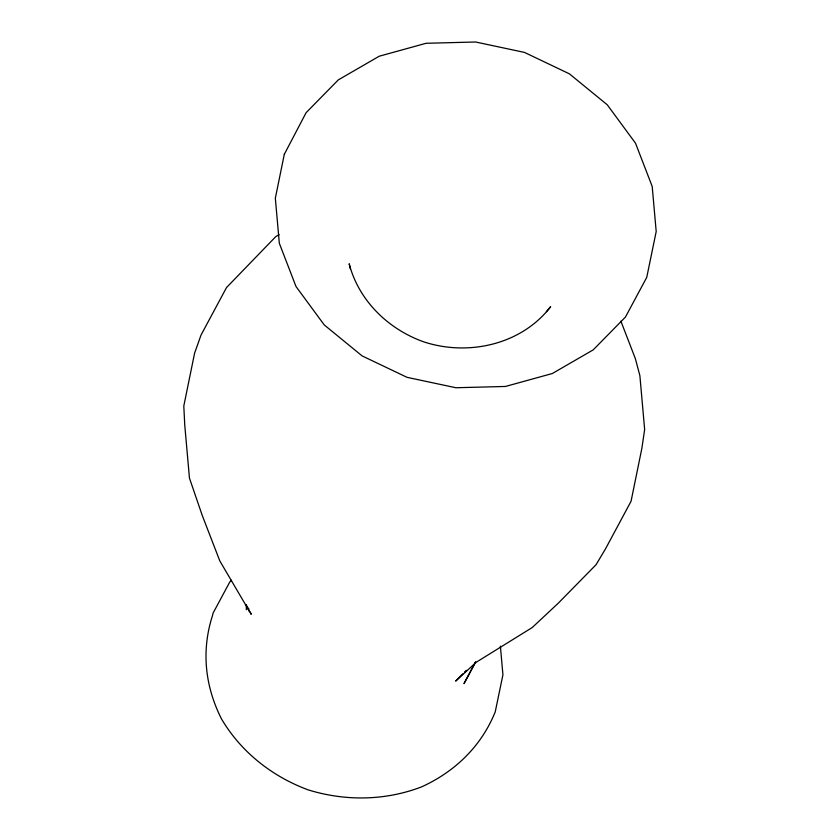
<?xml version="1.0" encoding="UTF-8"?>
<svg xmlns="http://www.w3.org/2000/svg" width="840" height="840" viewBox="0 0 840 840"><rect width="100%" height="100%" fill="white"/><g stroke="black" fill="none" stroke-linecap="round" stroke-linejoin="round"><path stroke-width="1.26" d="M475.661 661.804L463.985 683.655L475.43 662.34M546.399 311.682L550.651 306.695C521.441 344.778 468.027 356.538 423.518 341.775C388.185 329.133 358.701 300.573 349.178 263.76L350.312 268.884M231.536 580.251L229.74 582.078L213.108 613.053L212.405 615.856C201.191 650.937 205.013 686.312 221.55 719.019C241.154 752.178 272.213 776.559 308.175 789.873C345.272 801.339 385.171 800.814 421.544 786.901C455.049 771.655 481.362 746.225 495.233 711.869L502.929 674.814L500.388 646.139M462.735 673.911L455.658 681.114L476.165 662.288L532.245 627.522L558.18 603.278L596.022 564.753L605.377 549.098L631.05 501.302L641.844 448.445L644.648 429.503L639.88 375.648L635.355 358.638L620.907 321.206M464.51 672.105L466.274 670.309M279.153 234.654L275.804 236.586L226.517 287.564L201.065 334.981L194.597 353.147L183.803 405.993L184.758 425.145L189.452 478.118L202.272 515.508L219.817 560.942L251.202 614.345L250.268 611.919M247.149 606.039L248.871 610.911L248.64 608.328M246.32 604.579L246.341 609.767M284.298 154.329L275.331 198.219L279.332 243.316L296.016 286.534L324.25 324.933L362.114 355.908L407.032 377.328L455.921 387.744L505.481 386.453L552.311 373.527L593.219 349.86L625.433 317.069L646.748 277.368L656.198 231.525L652.197 186.438L635.513 143.209L607.278 104.811L569.415 73.847L524.506 52.416L475.608 42L426.058 43.291L379.229 56.217L338.31 79.884L306.106 112.686L284.298 154.329"/></g></svg>
